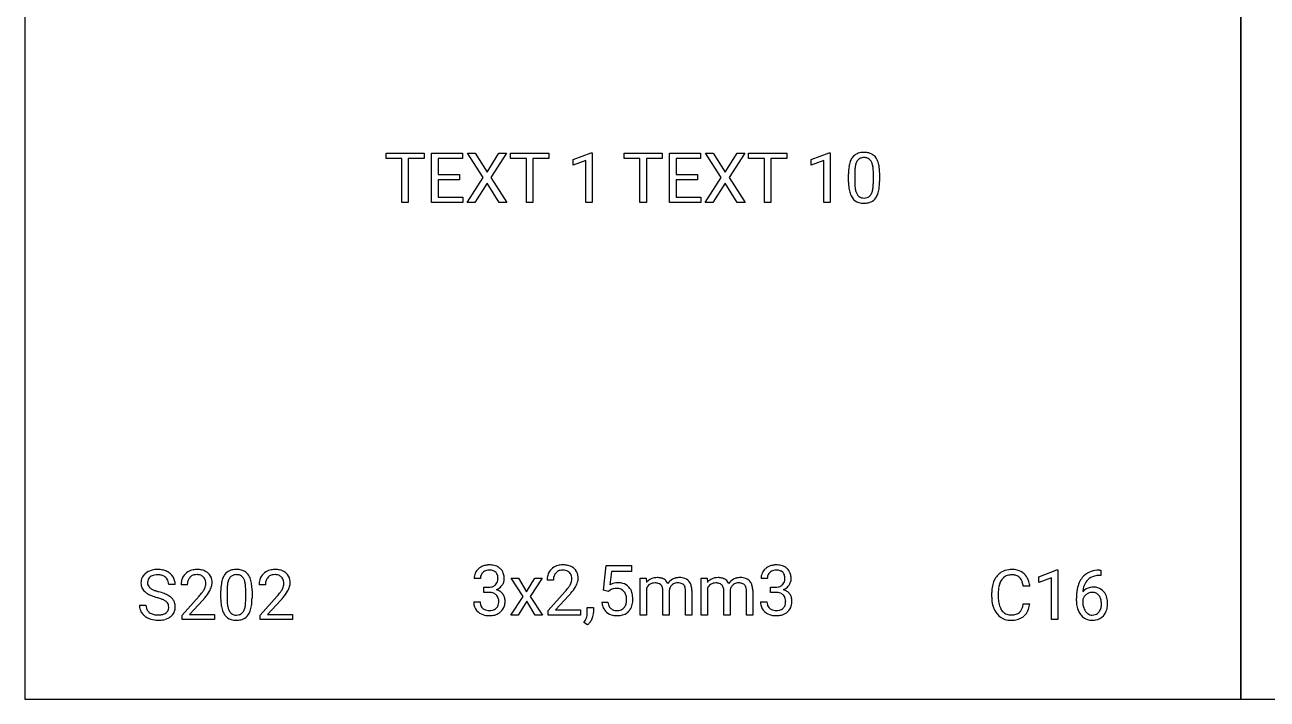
# Model space of a CAD drawing. Header units: metres. Extents: x 0 to 1062, y -1350 to 150.
# Drawn here: x 0 to 178.8, y -1350 to -1253 of the extents above; entities that cross this region are included whole.
import ezdxf

# ---------------------------------------------------------------- set-up
doc = ezdxf.new("R2010")
doc.units = ezdxf.units.M

msp = doc.modelspace()

# ---------------------------------------------------------------- linework, layer by layer
for p, q in [((0, -1200), (0, -1350)), ((175, -1350), (175, -1200)), ((175, -1200), (175, -1350)), ((51.98, -1272.22), (51.98, -1271.45)), ((51.98, -1271.45), (57.48, -1271.45)), ((54.26, -1272.22), (51.98, -1272.22)), ((54.26, -1278.55), (54.26, -1272.22)), ((57.48, -1272.22), (55.19, -1272.22)), ((55.19, -1272.22), (55.19, -1278.55)), ((57.48, -1271.45), (57.48, -1272.22)), ((58.53, -1278.55), (58.53, -1271.45)), ((58.53, -1271.45), (63, -1271.45)), ((63, -1272.22), (59.47, -1272.22)), ((59.47, -1272.22), (59.47, -1274.5)), ((63, -1271.45), (63, -1272.22)), ((65.97, -1274.97), (63.72, -1271.45)), ((63.72, -1271.45), (64.82, -1271.45)), ((64.82, -1271.45), (66.53, -1274.17)), ((66.53, -1274.17), (68.24, -1271.45)), ((69.34, -1271.45), (67.09, -1274.97)), ((68.24, -1271.45), (69.34, -1271.45)), ((69.9, -1272.22), (69.9, -1271.45)), ((69.9, -1271.45), (75.4, -1271.45)), ((72.18, -1272.22), (69.9, -1272.22)), ((72.18, -1278.55), (72.18, -1272.22)), ((75.4, -1272.22), (73.11, -1272.22)), ((73.11, -1272.22), (73.11, -1278.55)), ((75.4, -1271.45), (75.4, -1272.22)), ((78.93, -1272.38), (81.52, -1271.41)), ((78.93, -1273.2), (78.93, -1272.38)), ((80.75, -1272.53), (78.93, -1273.2)), ((80.75, -1278.55), (80.75, -1272.53)), ((81.52, -1271.41), (81.66, -1271.41)), ((81.66, -1271.41), (81.66, -1278.55)), ((86.24, -1272.22), (86.24, -1271.45)), ((86.24, -1271.45), (91.73, -1271.45)), ((88.52, -1272.22), (86.24, -1272.22)), ((88.52, -1278.55), (88.52, -1272.22)), ((91.73, -1272.22), (89.45, -1272.22)), ((89.45, -1272.22), (89.45, -1278.55)), ((91.73, -1271.45), (91.73, -1272.22)), ((92.79, -1278.55), (92.79, -1271.45)), ((92.79, -1271.45), (97.26, -1271.45)), ((97.26, -1272.22), (93.73, -1272.22)), ((93.73, -1272.22), (93.73, -1274.5)), ((97.26, -1271.45), (97.26, -1272.22)), ((100.23, -1274.97), (97.98, -1271.45)), ((97.98, -1271.45), (99.08, -1271.45)), ((99.08, -1271.45), (100.79, -1274.17)), ((100.79, -1274.17), (102.5, -1271.45)), ((103.6, -1271.45), (101.35, -1274.97)), ((102.5, -1271.45), (103.6, -1271.45)), ((104.16, -1272.22), (104.16, -1271.45)), ((104.16, -1271.45), (109.65, -1271.45)), ((106.44, -1272.22), (104.16, -1272.22)), ((106.44, -1278.55), (106.44, -1272.22)), ((109.65, -1272.22), (107.37, -1272.22)), ((107.37, -1272.22), (107.37, -1278.55)), ((109.65, -1271.45), (109.65, -1272.22)), ((113.19, -1272.38), (115.78, -1271.41)), ((113.19, -1273.2), (113.19, -1272.38)), ((115.01, -1272.53), (113.19, -1273.2)), ((115.01, -1278.55), (115.01, -1272.53)), ((115.78, -1271.41), (115.92, -1271.41)), ((115.92, -1271.41), (115.92, -1278.55)), ((59.47, -1274.5), (62.55, -1274.5)), ((62.55, -1274.5), (62.55, -1275.27)), ((93.73, -1274.5), (96.81, -1274.5)), ((96.81, -1274.5), (96.81, -1275.27)), ((118.54, -1275.64), (118.54, -1274.44)), ((119.44, -1274.22), (119.44, -1275.66)), ((122.12, -1275.77), (122.12, -1274.29)), ((123.02, -1274.35), (123.02, -1275.52)), ((62.55, -1275.27), (59.47, -1275.27)), ((59.47, -1275.27), (59.47, -1277.79)), ((63.67, -1278.55), (65.97, -1274.97)), ((66.53, -1275.78), (64.78, -1278.55)), ((68.28, -1278.55), (66.53, -1275.78)), ((67.09, -1274.97), (69.39, -1278.55)), ((96.81, -1275.27), (93.73, -1275.27)), ((93.73, -1275.27), (93.73, -1277.79)), ((97.92, -1278.55), (100.23, -1274.97)), ((100.79, -1275.78), (99.03, -1278.55)), ((102.54, -1278.55), (100.79, -1275.78)), ((101.35, -1274.97), (103.65, -1278.55)), ((59.47, -1277.79), (63.05, -1277.79)), ((63.05, -1277.79), (63.05, -1278.55)), ((93.73, -1277.79), (97.3, -1277.79)), ((97.3, -1277.79), (97.3, -1278.55)), ((55.19, -1278.55), (54.26, -1278.55)), ((63.05, -1278.55), (58.53, -1278.55)), ((64.78, -1278.55), (63.67, -1278.55)), ((69.39, -1278.55), (68.28, -1278.55)), ((73.11, -1278.55), (72.18, -1278.55)), ((81.66, -1278.55), (80.75, -1278.55)), ((89.45, -1278.55), (88.52, -1278.55)), ((97.3, -1278.55), (92.79, -1278.55)), ((99.03, -1278.55), (97.92, -1278.55)), ((103.65, -1278.55), (102.54, -1278.55)), ((107.37, -1278.55), (106.44, -1278.55)), ((115.92, -1278.55), (115.01, -1278.55)), ((83.3, -1334.33), (83.66, -1330.79)), ((83.66, -1330.79), (87.3, -1330.79)), ((84.42, -1331.62), (84.21, -1333.56)), ((87.3, -1331.62), (84.42, -1331.62)), ((87.3, -1330.79), (87.3, -1331.62)), ((145.92, -1332.38), (148.51, -1331.41)), ((148.51, -1331.41), (148.65, -1331.41)), ((148.65, -1331.41), (148.65, -1338.55)), ((154.68, -1331.44), (154.84, -1331.44)), ((154.84, -1331.44), (154.84, -1332.21)), ((21.64, -1333.5), (20.7, -1333.5)), ((23.39, -1333.54), (22.49, -1333.54)), ((34.62, -1333.54), (33.72, -1333.54)), ((65.57, -1332.65), (64.66, -1332.65)), ((71.74, -1335.22), (70.01, -1332.61)), ((70.01, -1332.61), (71.05, -1332.61)), ((71.05, -1332.61), (72.21, -1334.54)), ((72.21, -1334.54), (73.38, -1332.61)), ((74.44, -1332.61), (72.71, -1335.22)), ((73.38, -1332.61), (74.44, -1332.61)), ((76.07, -1332.88), (75.17, -1332.88)), ((88.58, -1337.9), (88.58, -1332.61)), ((88.58, -1332.61), (89.44, -1332.61)), ((89.44, -1332.61), (89.46, -1333.2)), ((97.35, -1337.9), (97.35, -1332.61)), ((97.35, -1332.61), (98.2, -1332.61)), ((98.2, -1332.61), (98.23, -1333.2)), ((106.86, -1332.65), (105.96, -1332.65)), ((144.63, -1333.73), (143.69, -1333.73)), ((145.92, -1333.2), (145.92, -1332.38)), ((147.74, -1332.53), (145.92, -1333.2)), ((147.74, -1338.55), (147.74, -1332.53)), ((154.84, -1332.21), (154.67, -1332.21)), ((22.62, -1337.91), (25.08, -1335.17)), ((28.21, -1335.64), (28.21, -1334.44)), ((29.11, -1334.22), (29.11, -1335.66)), ((31.79, -1335.77), (31.79, -1334.29)), ((32.7, -1334.35), (32.7, -1335.52)), ((33.85, -1337.91), (36.31, -1335.17)), ((66.04, -1333.9), (66.72, -1333.9)), ((66.04, -1334.64), (66.04, -1333.9)), ((66.72, -1334.64), (66.04, -1334.64)), ((69.96, -1337.9), (71.74, -1335.22)), ((72.71, -1335.22), (74.49, -1337.9)), ((75.3, -1337.25), (77.76, -1334.51)), ((78.3, -1335.09), (76.39, -1337.16)), ((84.02, -1334.52), (83.3, -1334.33)), ((84.26, -1334.32), (84.02, -1334.52)), ((89.49, -1334.04), (89.49, -1337.9)), ((91.83, -1337.9), (91.83, -1334.43)), ((92.74, -1334.39), (92.74, -1337.9)), ((95.09, -1337.9), (95.09, -1334.41)), ((95.99, -1334.36), (95.99, -1337.9)), ((98.25, -1334.04), (98.25, -1337.9)), ((100.6, -1337.9), (100.6, -1334.43)), ((101.5, -1334.39), (101.5, -1337.9)), ((103.85, -1337.9), (103.85, -1334.41)), ((104.76, -1334.36), (104.76, -1337.9)), ((107.34, -1333.9), (108.02, -1333.9)), ((107.34, -1334.64), (107.34, -1333.9)), ((108.02, -1334.64), (107.34, -1334.64)), ((139.16, -1335.33), (139.16, -1334.65)), ((140.1, -1334.67), (140.1, -1335.36)), ((151.35, -1335.85), (151.35, -1335.5)), ((16.49, -1336.49), (17.43, -1336.49)), ((25.62, -1335.75), (23.71, -1337.82)), ((36.85, -1335.75), (34.94, -1337.82)), ((64.6, -1336.02), (65.51, -1336.02)), ((72.23, -1335.92), (71.01, -1337.9)), ((73.45, -1337.9), (72.23, -1335.92)), ((75.3, -1337.9), (75.3, -1337.25)), ((76.39, -1337.16), (79.96, -1337.16)), ((79.96, -1337.16), (79.96, -1337.9)), ((80.95, -1337.64), (80.95, -1336.83)), ((80.95, -1336.83), (81.83, -1336.83)), ((81.83, -1336.83), (81.83, -1337.53)), ((83.04, -1336.03), (83.9, -1336.03)), ((105.89, -1336.02), (106.8, -1336.02)), ((143.69, -1336.3), (144.63, -1336.3)), ((152.26, -1335.62), (152.26, -1335.95)), ((22.62, -1338.55), (22.62, -1337.91)), ((27.28, -1338.55), (22.62, -1338.55)), ((23.71, -1337.82), (27.28, -1337.82)), ((27.28, -1337.82), (27.28, -1338.55)), ((33.85, -1338.55), (33.85, -1337.91)), ((38.51, -1338.55), (33.85, -1338.55)), ((34.94, -1337.82), (38.51, -1337.82)), ((38.51, -1337.82), (38.51, -1338.55)), ((71.01, -1337.9), (69.96, -1337.9)), ((74.49, -1337.9), (73.45, -1337.9)), ((79.96, -1337.9), (75.3, -1337.9)), ((80.98, -1339.31), (80.47, -1338.96)), ((89.49, -1337.9), (88.58, -1337.9)), ((92.74, -1337.9), (91.83, -1337.9)), ((95.99, -1337.9), (95.09, -1337.9)), ((98.25, -1337.9), (97.35, -1337.9)), ((101.5, -1337.9), (100.6, -1337.9)), ((104.76, -1337.9), (103.85, -1337.9)), ((148.65, -1338.55), (147.74, -1338.55)), ((0, -1350), (175, -1350)), ((175, -1350), (575, -1350))]:
    msp.add_line(p, q)
for centre, radius, start, end in [((122.39, -1273.95), 3.82, 160.3049, 171.3303), ((121.01, -1273.45), 2.35, 145.1146, 160.3691), ((120.46, -1273.08), 1.69, 113.9045, 144.8711), ((121.36, -1273.55), 1.85, 149.6234, 165.4259), ((120.66, -1273.59), 2.24, 94.2783, 113.4357), ((120.68, -1273.15), 1.06, 125.8471, 149.3151), ((120.67, -1273.17), 1.07, 101.6851, 125.0627), ((120.77, -1273.61), 1.52, 89.6223, 101.9167), ((120.77, -1274.53), 3.19, 89.919, 94.9543), ((120.79, -1274.3), 2.96, 79.8808, 90.3219), ((120.78, -1273.77), 1.68, 84.3403, 90.0926), ((120.84, -1273.3), 1.21, 63.4356, 85.0199), ((120.98, -1273.34), 1.98, 59.7342, 80.2344), ((120.9, -1273.15), 1.05, 30.7009, 62.4934), ((120.34, -1273.48), 1.7, 16.4173, 30.7965), ((121.12, -1273.07), 1.67, 36.1874, 59.1551), ((118.96, -1273.9), 3.14, 7.0754, 16.6026), ((120.54, -1273.46), 2.37, 17.6061, 35.6109), ((118.91, -1274.01), 4.09, 7.5233, 17.9382), ((125.27, -1274.39), 6.73, 171.3605, 180.4314), ((125.3, -1274.25), 5.86, 173.626, 179.7295), ((122.89, -1273.97), 3.43, 165.0175, 173.7342), ((116.18, -1274.25), 5.94, -0.3813, 7.0913), ((116.17, -1274.38), 6.86, 0.2523, 7.6309), ((125.15, -1275.59), 6.62, -179.5379, -172.0299), ((122.65, -1275.95), 4.09, -172.1182, -161.7654), ((125.29, -1275.7), 5.85, 179.6245, 187.282), ((122.65, -1276.04), 3.19, -172.7199, -163.1688), ((118.64, -1276.02), 3.46, -15.2599, -6.4575), ((116.09, -1275.71), 6.03, -6.5767, -0.5013), ((119.08, -1276.02), 3.91, -19.4648, -8.5613), ((116.12, -1275.57), 6.9, -8.5335, 0.4264), ((121.14, -1276.46), 2.49, -162.0305, -144.7377), ((120.5, -1276.89), 1.73, -144.2752, -106.3989), ((121.32, -1276.45), 1.8, -163.3154, -149.3269), ((120.77, -1276.77), 1.16, -149.3512, -127.0543), ((120.69, -1276.86), 1.04, -126.4303, -106.4901), ((120.77, -1276.56), 1.35, -106.2029, -89.4379), ((120.8, -1276.58), 1.33, -90.795, -70.9613), ((120.9, -1276.89), 1.02, -70.4139, -40.6172), ((120.76, -1276.76), 1.2, -40.7966, -31.9756), ((120.23, -1276.46), 1.81, -31.1132, -14.8036), ((121.09, -1276.92), 1.69, -65.6916, -34.7171), ((120.51, -1276.52), 2.39, -34.534, -19.3947), ((120.75, -1276.05), 2.61, -106.4234, -89.2619), ((120.79, -1275.53), 3.12, -90.0819, -84.9622), ((120.9, -1276.44), 2.2, -85.6337, -66.2168), ((18.75, -1333.57), 2.16, 129.2258, 134.8483), ((18.83, -1333.68), 2.29, 107.0797, 129.0888), ((19.05, -1334.39), 3.04, 93.4374, 107.0831), ((19.13, -1335.27), 3.92, 89.9563, 93.7926), ((19.15, -1334.61), 3.26, 78.0399, 90.2891), ((19.27, -1334.01), 2.65, 63.8577, 77.9436), ((19.42, -1333.72), 2.32, 48.953, 64.0482), ((19.6, -1333.5), 2.04, 32.2818, 48.739), ((24.47, -1333.38), 1.97, 133.4629, 164.4994), ((24.54, -1333.44), 2.06, 109.3993, 133.7311), ((24.73, -1333.99), 2.64, 93.838, 109.2571), ((24.81, -1334.79), 3.44, 89.9476, 94.2489), ((24.83, -1334.36), 3.01, 77.3427, 90.4709), ((25.05, -1333.4), 2.03, 56.0713, 77.4694), ((25.17, -1333.21), 1.81, 47.9297, 55.6151), ((25.25, -1333.13), 1.69, 9.7854, 48.2551), ((30.13, -1333.08), 1.69, 113.9045, 144.8711), ((30.34, -1333.59), 2.24, 94.2783, 113.4357), ((30.44, -1334.53), 3.19, 89.919, 94.9543), ((30.47, -1334.3), 2.96, 79.8808, 90.3219), ((30.65, -1333.34), 1.98, 59.7342, 80.2344), ((30.79, -1333.07), 1.67, 36.1874, 59.1551), ((35.7, -1333.38), 1.97, 133.4629, 164.4994), ((35.77, -1333.44), 2.06, 109.3993, 133.7311), ((35.96, -1333.99), 2.64, 93.838, 109.2571), ((36.04, -1334.79), 3.44, 89.9476, 94.2489), ((36.06, -1334.36), 3.01, 77.3427, 90.4709), ((36.28, -1333.4), 2.03, 56.0713, 77.4694), ((36.4, -1333.21), 1.81, 47.9297, 55.6151), ((36.48, -1333.13), 1.69, 9.7854, 48.2551), ((66.56, -1332.63), 1.9, 156.7254, 180.6895), ((66.51, -1332.64), 1.86, 131.5241, 155.8625), ((66.67, -1332.78), 2.07, 109.4923, 132.2591), ((66.66, -1332.55), 1.08, 133.5328, 158.5491), ((66.71, -1332.61), 1.16, 103.4748, 133.5694), ((66.79, -1333.14), 2.44, 94.0186, 109.2749), ((66.84, -1333.09), 1.66, 89.5225, 103.6892), ((66.85, -1333.73), 3.04, 89.9538, 94.3439), ((66.88, -1333.7), 3.01, 77.1833, 90.4936), ((66.85, -1333.62), 2.19, 84.9801, 90.1027), ((66.95, -1332.82), 1.38, 64.9824, 85.9768), ((67.13, -1332.4), 0.93, 16.7478, 64.0965), ((67.11, -1332.71), 1.99, 55.4019, 77.3239), ((67.22, -1332.52), 1.77, 47.0236, 54.9155), ((67.28, -1332.46), 1.69, 20.8442, 47.0924), ((66.82, -1332.62), 2.17, 4.0223, 20.6137), ((77.15, -1332.72), 1.97, 133.4629, 164.4994), ((77.22, -1332.78), 2.06, 109.3993, 133.7311), ((77.33, -1332.67), 1.23, 135.9423, 161.1924), ((77.28, -1332.63), 1.16, 127.5802, 135.7627), ((77.41, -1333.33), 2.64, 93.838, 109.2571), ((77.33, -1332.7), 1.26, 103.7449, 127.1517), ((77.47, -1333.3), 1.87, 89.4583, 103.8184), ((77.49, -1334.13), 3.44, 89.9476, 94.2489), ((77.51, -1333.7), 3.01, 77.3427, 90.4709), ((77.49, -1333.08), 1.64, 85.2826, 90.0571), ((77.53, -1332.72), 1.28, 68.7646, 85.6884), ((77.6, -1332.53), 1.09, 43.1432, 68.4156), ((77.74, -1332.74), 2.03, 56.0713, 77.4694), ((77.53, -1332.61), 1.19, 14.3635, 43.5045), ((77.85, -1332.55), 1.81, 47.9297, 55.6151), ((77.93, -1332.47), 1.69, 9.7854, 48.2551), ((107.86, -1332.63), 1.9, 156.7254, 180.6895), ((107.8, -1332.64), 1.86, 131.5241, 155.8625), ((107.97, -1332.78), 2.07, 109.4923, 132.2591), ((107.95, -1332.55), 1.08, 133.5328, 158.5491), ((108.01, -1332.61), 1.16, 103.4748, 133.5694), ((108.08, -1333.14), 2.44, 94.0186, 109.2749), ((108.13, -1333.09), 1.66, 89.5225, 103.6892), ((108.14, -1333.73), 3.04, 89.9538, 94.3439), ((108.17, -1333.7), 3.01, 77.1833, 90.4936), ((108.15, -1333.62), 2.19, 84.9801, 90.1027), ((108.24, -1332.82), 1.38, 64.9824, 85.9768), ((108.42, -1332.4), 0.93, 16.7478, 64.0965), ((108.4, -1332.71), 1.99, 55.4019, 77.3239), ((108.52, -1332.52), 1.77, 47.0236, 54.9155), ((108.57, -1332.46), 1.69, 20.8442, 47.0924), ((108.11, -1332.62), 2.17, 4.0223, 20.6137), ((141.84, -1333.89), 2.51, 121.7667, 139.0646), ((141.92, -1334.03), 2.67, 96.6493, 121.5873), ((142.02, -1334.68), 3.33, 89.9018, 97.0512), ((142.05, -1334.64), 3.29, 76.6395, 90.4587), ((142.29, -1333.67), 2.29, 47.4839, 76.8845), ((142.26, -1333.69), 2.33, 24.154, 47.158), ((154.25, -1334.17), 2.65, 112.751, 141.1926), ((154.58, -1334.99), 3.54, 94.9147, 112.4719), ((154.74, -1336.33), 4.89, 90.7759, 95.4854), ((18.45, -1333.26), 1.74, 154.6149, 180.7042), ((18.39, -1333.3), 1.68, 179.3743, 203.3637), ((18.46, -1333.29), 1.76, 134.4983, 153.9113), ((18.96, -1333.27), 1.3, 168.9033, 180.2772), ((18.54, -1333.28), 0.878, 179.3637, 220.2148), ((18.64, -1333.2), 0.974, 127.4939, 169.2564), ((18.81, -1333.39), 1.23, 113.1895, 127.9561), ((18.96, -1333.76), 1.62, 100.8318, 113.111), ((19.11, -1334.58), 2.46, 89.5629, 100.7169), ((19.13, -1334.9), 2.78, 86.3129, 90.0517), ((19.2, -1334.14), 2.02, 72.8628, 86.7842), ((19.4, -1333.49), 1.33, 48.5279, 73.0391), ((19.5, -1333.37), 1.18, 15.3825, 48.2092), ((19.08, -1333.49), 1.62, -0.5529, 15.3362), ((19.64, -1333.49), 2, -0.3493, 32.613), ((24.99, -1333.52), 2.51, 164.6898, 180.4794), ((25.1, -1333.48), 1.71, 161.2165, 176.3918), ((25.69, -1333.54), 2.31, 175.9224, 180.0552), ((24.65, -1333.33), 1.23, 135.9423, 161.1924), ((24.6, -1333.29), 1.16, 127.5802, 135.7627), ((24.64, -1333.36), 1.26, 103.7449, 127.1517), ((24.79, -1333.95), 1.87, 89.4583, 103.8184), ((24.81, -1333.73), 1.64, 85.2826, 90.0571), ((24.85, -1333.38), 1.28, 68.7646, 85.6884), ((24.92, -1333.19), 1.09, 43.1432, 68.4156), ((24.85, -1333.27), 1.19, 14.3635, 43.5045), ((24.33, -1333.34), 1.72, -28.5611, -7.5167), ((24.51, -1333.35), 1.53, -0.4249, 14.3017), ((24.41, -1333.36), 1.63, -7.2295, 0.0186), ((23.77, -1332.86), 3.24, -29.9823, -16.869), ((24.98, -1333.23), 1.97, -16.7689, -0.5227), ((24.7, -1333.24), 2.25, -0.2347, 10.2587), ((34.94, -1334.39), 6.73, 171.3605, 180.4314), ((32.06, -1333.95), 3.82, 160.3049, 171.3303), ((30.68, -1333.45), 2.35, 145.1146, 160.3691), ((34.97, -1334.25), 5.86, 173.626, 179.7295), ((32.56, -1333.97), 3.43, 165.0175, 173.7342), ((31.04, -1333.55), 1.85, 149.6234, 165.4259), ((30.35, -1333.15), 1.06, 125.8471, 149.3151), ((30.34, -1333.17), 1.07, 101.6851, 125.0627), ((30.44, -1333.61), 1.52, 89.6223, 101.9167), ((30.45, -1333.77), 1.68, 84.3403, 90.0926), ((30.51, -1333.3), 1.21, 63.4356, 85.0199), ((30.57, -1333.15), 1.05, 30.7009, 62.4934), ((30.01, -1333.48), 1.7, 16.4173, 30.7965), ((28.63, -1333.9), 3.14, 7.0754, 16.6026), ((25.85, -1334.25), 5.94, -0.3813, 7.0913), ((30.21, -1333.46), 2.37, 17.6061, 35.6109), ((28.58, -1334.01), 4.09, 7.5233, 17.9382), ((25.84, -1334.38), 6.86, 0.2523, 7.6309), ((36.22, -1333.52), 2.51, 164.6898, 180.4794), ((36.33, -1333.48), 1.71, 161.2165, 176.3918), ((36.93, -1333.54), 2.31, 175.9224, 180.0552), ((35.88, -1333.33), 1.23, 135.9423, 161.1924), ((35.83, -1333.29), 1.16, 127.5802, 135.7627), ((35.88, -1333.36), 1.26, 103.7449, 127.1517), ((36.02, -1333.95), 1.87, 89.4583, 103.8184), ((36.04, -1333.73), 1.64, 85.2826, 90.0571), ((36.08, -1333.38), 1.28, 68.7646, 85.6884), ((36.15, -1333.19), 1.09, 43.1432, 68.4156), ((36.08, -1333.27), 1.19, 14.3635, 43.5045), ((35.56, -1333.34), 1.72, -28.5611, -7.5167), ((35.75, -1333.35), 1.53, -0.4249, 14.3017), ((35.64, -1333.36), 1.63, -7.2295, 0.0186), ((35, -1332.86), 3.24, -29.9823, -16.869), ((36.22, -1333.23), 1.97, -16.7689, -0.5227), ((35.93, -1333.24), 2.25, -0.2347, 10.2587), ((66.84, -1332.61), 1.27, 158.8914, 175.6954), ((67.19, -1332.65), 1.62, 175.3005, 180.056), ((66.87, -1332.55), 1.34, -77.1573, -56.3541), ((66.96, -1332.7), 1.16, -55.8505, -48.2326), ((67.02, -1332.77), 1.06, -48.425, -9.5404), ((66.36, -1332.65), 1.74, -1.0476, 17.2451), ((66.63, -1332.69), 1.46, -10.1534, 0.2425), ((67.24, -1332.59), 1.77, -60.0327, -34.5866), ((67.26, -1332.59), 1.76, -35.1102, -18.9028), ((67.57, -1332.7), 1.43, -18.6386, -0.0375), ((66.1, -1332.7), 2.9, -0.0603, 4.499), ((77.67, -1332.86), 2.51, 164.6898, 180.4794), ((78.38, -1332.88), 2.31, 175.9224, 180.0552), ((77.78, -1332.82), 1.71, 161.2165, 176.3918), ((74.94, -1331.46), 4.13, -37.1463, -31.3391), ((76.42, -1332.38), 2.37, -30.9941, -28.2007), ((77.01, -1332.68), 1.72, -28.5611, -7.5167), ((73.88, -1330.71), 6.21, -40.6727, -30.0526), ((77.2, -1332.69), 1.53, -0.4249, 14.3017), ((77.09, -1332.7), 1.63, -7.2295, 0.0186), ((76.45, -1332.2), 3.24, -29.9823, -16.869), ((77.67, -1332.57), 1.97, -16.7689, -0.5227), ((77.38, -1332.58), 2.25, -0.2347, 10.2587), ((85.33, -1335.47), 2.21, 96.5934, 120.3494), ((85.39, -1335.91), 2.66, 89.9156, 96.8935), ((85.42, -1335.63), 2.38, 74.1679, 90.5368), ((85.56, -1335.1), 1.83, 41.3103, 73.9507), ((90.9, -1334.39), 1.87, 100.3147, 140.1566), ((90.81, -1334.6), 1.44, 145.15, 156.9011), ((90.55, -1334.42), 1.12, 103.2507, 145.2633), ((90.69, -1334.95), 1.67, 89.4977, 103.6889), ((91.02, -1334.98), 2.46, 89.7492, 100.6868), ((90.73, -1334.85), 1.57, 73.6234, 90.9303), ((91.05, -1334.81), 2.29, 77.6386, 90.4719), ((90.91, -1334.22), 0.909, 48.5718, 73.4638), ((90.91, -1334.19), 0.891, 16.9411, 47.2709), ((91.24, -1334.01), 1.47, 52.0491, 78.0346), ((91.24, -1333.95), 1.43, 24.4324, 50.9273), ((94.18, -1334.51), 2, 118.576, 145.1954), ((93.88, -1334.42), 1.12, 132.0197, 154.5908), ((93.88, -1334.41), 1.12, 104.1018, 132.2478), ((94.09, -1334.31), 1.78, 102.9387, 118.8207), ((93.95, -1334.7), 1.42, 89.609, 104.0282), ((94.21, -1334.86), 2.35, 89.6091, 102.8285), ((93.98, -1335.3), 2.02, 80.5344, 90.4335), ((94.27, -1334.81), 2.3, 71.7698, 91.0655), ((94.12, -1334.47), 1.17, 66.4323, 80.6559), ((94.29, -1334.07), 0.736, 43.25, 66.571), ((94.22, -1334.12), 0.825, 25.3306, 42.396), ((93.93, -1334.25), 1.14, 11.4675, 25.2189), ((94.56, -1333.91), 1.34, 30.0284, 71.7493), ((94.17, -1334.12), 1.79, 12.5337, 29.6219), ((93.03, -1334.37), 2.96, 0.3768, 12.5853), ((99.66, -1334.39), 1.87, 100.3147, 140.1566), ((99.57, -1334.6), 1.44, 145.15, 156.9011), ((99.32, -1334.42), 1.12, 103.2507, 145.2633), ((99.45, -1334.95), 1.67, 89.4977, 103.6889), ((99.78, -1334.98), 2.46, 89.7492, 100.6868), ((99.49, -1334.85), 1.57, 73.6234, 90.9303), ((99.81, -1334.81), 2.29, 77.6386, 90.4719), ((99.68, -1334.22), 0.909, 48.5718, 73.4638), ((99.67, -1334.19), 0.891, 16.9411, 47.2709), ((100, -1334.01), 1.47, 52.0491, 78.0346), ((100, -1333.95), 1.43, 24.4324, 50.9273), ((102.95, -1334.51), 2, 118.576, 145.1954), ((102.64, -1334.42), 1.12, 132.0197, 154.5908), ((102.65, -1334.41), 1.12, 104.1018, 132.2478), ((102.85, -1334.31), 1.78, 102.9387, 118.8207), ((102.71, -1334.7), 1.42, 89.609, 104.0282), ((102.97, -1334.86), 2.35, 89.6091, 102.8285), ((102.74, -1335.3), 2.02, 80.5344, 90.4335), ((103.03, -1334.81), 2.3, 71.7698, 91.0655), ((102.88, -1334.47), 1.17, 66.4323, 80.6559), ((103.06, -1334.07), 0.736, 43.25, 66.571), ((102.98, -1334.12), 0.825, 25.3306, 42.396), ((102.7, -1334.25), 1.14, 11.4675, 25.2189), ((103.33, -1333.91), 1.34, 30.0284, 71.7493), ((102.94, -1334.12), 1.79, 12.5337, 29.6219), ((101.8, -1334.37), 2.96, 0.3768, 12.5853), ((108.48, -1332.65), 1.62, 175.3005, 180.056), ((108.14, -1332.61), 1.27, 158.8914, 175.6954), ((108.16, -1332.55), 1.34, -77.1573, -56.3541), ((108.25, -1332.7), 1.16, -55.8505, -48.2326), ((108.32, -1332.77), 1.06, -48.425, -9.5404), ((107.65, -1332.65), 1.74, -1.0476, 17.2451), ((107.93, -1332.69), 1.46, -10.1534, 0.2425), ((108.54, -1332.59), 1.77, -60.0327, -34.5866), ((108.55, -1332.59), 1.76, -35.1102, -18.9028), ((108.86, -1332.7), 1.43, -18.6386, -0.0375), ((107.4, -1332.7), 2.9, -0.0603, 4.499), ((143.84, -1334.62), 4.68, 168.8306, 180.3136), ((142.74, -1334.41), 3.56, 155.0047, 168.7728), ((142.12, -1334.11), 2.87, 139.314, 155.1464), ((143.24, -1334.41), 3.12, 160.3481, 171.7377), ((142.32, -1334.08), 2.15, 142.8957, 160.4662), ((142.06, -1333.89), 1.83, 134.5514, 142.5571), ((141.9, -1333.72), 1.59, 108.188, 134.6933), ((142, -1334.08), 1.96, 89.3931, 107.7585), ((142.02, -1334.71), 2.59, 86.1178, 90.0533), ((142.09, -1334.02), 1.9, 72.0488, 86.5864), ((142.27, -1333.47), 1.32, 47.285, 72.1221), ((142.26, -1333.46), 1.32, 30.7096, 46.5795), ((141.74, -1333.76), 1.92, 18.3444, 30.674), ((140.53, -1334.16), 3.19, 7.7032, 18.2643), ((141.66, -1333.95), 2.97, 9.4399, 24.0598), ((140.84, -1334.11), 3.82, 5.6881, 9.8085), ((155.82, -1334.97), 4.43, 156.9481, 169.4055), ((154.68, -1334.49), 3.19, 141.3846, 156.8839), ((155.28, -1334.71), 3.01, 157.4577, 171.4845), ((154.53, -1334.4), 2.19, 134.3411, 157.4851), ((154.47, -1334.37), 2.13, 104.3078, 133.8639), ((154.7, -1335.24), 3.04, 90.5989, 104.534), ((18.39, -1333.28), 1.69, -155.7992, -131.9621), ((18.97, -1332.65), 2.54, -132.1206, -120.6714), ((19.83, -1331.21), 4.21, -120.7747, -112.6121), ((18.76, -1333.11), 1.16, -140.1148, -128.9012), ((19.2, -1332.52), 1.89, -128.2105, -115.7328), ((20.97, -1328.47), 7.18, -112.5996, -105.7365), ((20.11, -1330.71), 3.91, -116.1895, -109.7889), ((21.14, -1327.89), 6.92, -109.8885, -105.513), ((16.6, -1343.83), 8.78, 70.3076, 74.0312), ((17.13, -1342.39), 8.13, 68.7232, 74.593), ((18, -1339.94), 4.65, 64.7273, 70.4191), ((18.6, -1338.64), 4.1, 59.6526, 68.9169), ((19.39, -1337.28), 2.52, 47.0674, 59.4501), ((19.89, -1336.74), 1.79, 31.4338, 47.013), ((18.23, -1329.07), 9.18, -41.6897, -37.1461), ((22.26, -1332.12), 4.13, -37.1463, -31.3391), ((18.41, -1329.09), 9.81, -42.7398, -40.1353), ((23.74, -1333.04), 2.37, -30.9941, -28.2007), ((21.2, -1331.37), 6.21, -40.6727, -30.0526), ((25.79, -1335.57), 6.9, -8.5335, 0.4264), ((29.46, -1329.07), 9.18, -41.6897, -37.1461), ((33.49, -1332.12), 4.13, -37.1463, -31.3391), ((29.64, -1329.09), 9.81, -42.7398, -40.1353), ((34.97, -1333.04), 2.37, -30.9941, -28.2007), ((32.43, -1331.37), 6.21, -40.6727, -30.0526), ((66.71, -1331.88), 2.03, -89.5828, -76.9872), ((66.7, -1337.18), 2.54, 80.1228, 89.5476), ((66.85, -1336.34), 1.69, 67.7818, 80.1624), ((67.03, -1335.9), 1.21, 49.2602, 67.8329), ((67.12, -1335.78), 1.06, 14.7964, 48.8337), ((67.1, -1332.36), 2.04, -67.545, -59.8681), ((67.3, -1336.15), 1.98, 56.2745, 72.9348), ((66.63, -1335.92), 1.58, -0.6035, 14.9827), ((67.51, -1335.82), 1.59, 36.7001, 55.9859), ((67.54, -1335.79), 1.55, 16.751, 36.6134), ((67.15, -1335.89), 1.96, -0.5437, 16.4445), ((70.91, -1328.41), 9.18, -41.6897, -37.1461), ((71.09, -1328.43), 9.81, -42.7398, -40.1353), ((84.91, -1335.18), 1.08, 112.8903, 127.3219), ((85.04, -1335.49), 1.42, 100.7451, 112.8151), ((85.17, -1336.19), 2.12, 89.5776, 100.6312), ((85.19, -1335.73), 1.67, 79.6849, 90.2352), ((85.28, -1335.33), 1.26, 41.5762, 80.1308), ((85.18, -1335.43), 1.4, 34.5375, 41.9472), ((85.08, -1335.48), 1.51, 12.9794, 34.1925), ((84.48, -1335.62), 2.12, -0.4468, 13.0284), ((85.35, -1335.29), 2.12, 17.7378, 41.4122), ((84.58, -1335.54), 2.92, 3.47, 17.7593), ((83.63, -1335.63), 3.88, -0.0495, 3.888), ((90.2, -1334.4), 1.63, -1.0348, 16.955), ((94.37, -1334.56), 1.64, 169.6382, 174.0077), ((94.06, -1334.5), 1.32, 154.8037, 169.9564), ((93.22, -1334.39), 1.87, -0.5371, 11.3469), ((98.97, -1334.4), 1.63, -1.0348, 16.955), ((103.13, -1334.56), 1.64, 169.6382, 174.0077), ((102.82, -1334.5), 1.32, 154.8037, 169.9564), ((101.99, -1334.39), 1.87, -0.5371, 11.3469), ((108, -1331.88), 2.03, -89.5828, -76.9872), ((108, -1337.18), 2.54, 80.1228, 89.5476), ((108.14, -1336.34), 1.69, 67.7818, 80.1624), ((108.33, -1335.9), 1.21, 49.2602, 67.8329), ((108.42, -1335.78), 1.06, 14.7964, 48.8337), ((108.39, -1332.36), 2.04, -67.545, -59.8681), ((108.59, -1336.15), 1.98, 56.2745, 72.9348), ((107.92, -1335.92), 1.58, -0.6035, 14.9827), ((108.8, -1335.82), 1.59, 36.7001, 55.9859), ((108.84, -1335.79), 1.55, 16.751, 36.6134), ((108.44, -1335.89), 1.96, -0.5437, 16.4445), ((144.76, -1335.34), 5.6, 179.9536, 183.7306), ((144.85, -1334.65), 4.75, 171.6853, 180.2985), ((144.51, -1335.39), 4.41, 179.6182, 190.0797), ((158.4, -1335.45), 7.05, 169.506, 180.4647), ((153.57, -1336.09), 1.39, 142.17, 160.2783), ((153.65, -1335.73), 1.82, 99.617, 139.1542), ((156.22, -1334.88), 3.97, 171.0843, 174.968), ((153.7, -1336.2), 1.56, 125.0918, 141.8705), ((153.72, -1336.22), 1.59, 117.13, 125.5663), ((153.65, -1336.06), 1.42, 89.7387, 117.1618), ((153.79, -1336.41), 2.52, 89.7488, 100.2562), ((153.65, -1336.04), 1.39, 82.7845, 90.1035), ((153.82, -1336.04), 2.15, 73.182, 90.5378), ((153.7, -1335.76), 1.11, 57.5923, 83.1979), ((153.64, -1335.83), 1.2, 37.5896, 56.9825), ((153.92, -1335.68), 1.77, 39.617, 72.7027), ((153.44, -1336), 1.47, 31.0627, 38.0776), ((153.24, -1336.1), 1.69, 11.4098, 30.6339), ((153.59, -1335.97), 2.22, 17.8581, 40.1639), ((153, -1336.16), 2.83, 3.619, 17.7908), ((18.57, -1336.5), 2.08, 179.9042, 188.2506), ((18.34, -1336.53), 1.85, -171.8023, -144.5837), ((18.85, -1336.51), 1.42, 179.4162, 197.6842), ((18.6, -1336.58), 1.16, -161.8862, -135.7528), ((18.73, -1336.46), 1.34, -135.9078, -128.0254), ((19.16, -1337.54), 1.98, 53.2108, 65.2985), ((19.73, -1336.79), 0.984, -53.321, -26.0203), ((19.8, -1336.67), 0.906, 17.3592, 52.6281), ((19.7, -1336.79), 1.01, -25.25, -5.2211), ((19.53, -1336.74), 1.18, -0.6321, 16.9793), ((19.43, -1336.76), 1.28, -5.6341, 0.0704), ((20.04, -1336.82), 1.6, -45.1485, -19.0584), ((20.03, -1336.64), 1.61, 14.177, 30.9944), ((19.82, -1336.77), 1.83, -18.5069, 0.5515), ((19.62, -1336.73), 2.03, -0.403, 14.0069), ((34.83, -1335.59), 6.62, -179.5379, -172.0299), ((32.32, -1335.95), 4.09, -172.1182, -161.7654), ((30.81, -1336.46), 2.49, -162.0305, -144.7377), ((34.96, -1335.7), 5.85, 179.6245, 187.282), ((32.33, -1336.04), 3.19, -172.7199, -163.1688), ((31, -1336.45), 1.8, -163.3154, -149.3269), ((30.44, -1336.77), 1.16, -149.3512, -127.0543), ((30.43, -1336.76), 1.2, -40.7966, -31.9756), ((29.91, -1336.46), 1.81, -31.1132, -14.8036), ((28.32, -1336.02), 3.46, -15.2599, -6.4575), ((25.76, -1335.71), 6.03, -6.5767, -0.5013), ((30.18, -1336.52), 2.39, -34.534, -19.3947), ((28.75, -1336.02), 3.91, -19.4648, -8.5613), ((66.8, -1336.03), 2.2, 179.7619, 190.8396), ((66.35, -1336.12), 1.74, -169.3312, -130.1365), ((66.91, -1336.03), 1.4, 179.4882, 195.5731), ((66.61, -1336.11), 1.09, -164.2311, -132.3002), ((66.68, -1336.03), 1.2, -132.487, -108.5724), ((66.81, -1335.66), 1.59, -108.5063, -93.6627), ((66.85, -1335.17), 2.08, -94.0728, -89.9494), ((66.87, -1335.32), 1.94, -90.5457, -77.1922), ((67.01, -1335.95), 1.29, -77.0037, -62.3965), ((67.12, -1336.17), 1.05, -62.2119, -45.4862), ((67.09, -1336.15), 1.08, -45.1232, -18.8574), ((66.64, -1335.99), 1.57, -18.8839, -3.539), ((66.04, -1335.93), 2.16, -4.0548, 0.0584), ((67.28, -1336.08), 1.8, -48.3599, -15.8296), ((66.74, -1335.94), 2.37, -15.6572, 0.5353), ((85.96, -1335.77), 2.93, -174.9109, -170.4845), ((85.34, -1335.88), 2.3, -170.8583, -155.2291), ((84.96, -1336.05), 1.88, -155.017, -131.1714), ((85.84, -1335.78), 1.96, -172.7156, -160.2165), ((85.2, -1336.01), 1.28, -160.4037, -139.6121), ((85.06, -1336.12), 1.1, -139.0852, -131.4217), ((85.1, -1336.07), 1.17, -131.2758, -108.1216), ((85.21, -1335.72), 1.54, -108.0685, -93.6128), ((85.26, -1335.26), 1.99, -93.9966, -89.9522), ((85.27, -1335.77), 1.48, -90.5796, -73.5789), ((85.36, -1336.1), 1.14, -73.275, -39.3994), ((85.55, -1336.08), 1.88, -69.439, -43.1582), ((85.14, -1335.92), 1.44, -39.3705, -16.1409), ((84.44, -1335.71), 2.16, -16.3392, -3.1048), ((83.66, -1335.64), 2.94, -3.5369, 0.0475), ((85.47, -1336.01), 1.98, -43.1841, -35.3691), ((85.29, -1335.9), 2.19, -34.9299, -12.9398), ((84.27, -1335.66), 3.24, -13.0447, 0.4896), ((108.09, -1336.03), 2.2, 179.7619, 190.8396), ((107.64, -1336.12), 1.74, -169.3312, -130.1365), ((108.21, -1336.03), 1.4, 179.4882, 195.5731), ((107.9, -1336.11), 1.09, -164.2311, -132.3002), ((107.98, -1336.03), 1.2, -132.487, -108.5724), ((108.1, -1335.66), 1.59, -108.5063, -93.6627), ((108.15, -1335.17), 2.08, -94.0728, -89.9494), ((108.17, -1335.32), 1.94, -90.5457, -77.1922), ((108.31, -1335.95), 1.29, -77.0037, -62.3965), ((108.41, -1336.17), 1.05, -62.2119, -45.4862), ((108.39, -1336.15), 1.08, -45.1232, -18.8574), ((107.93, -1335.99), 1.57, -18.8839, -3.539), ((107.33, -1335.93), 2.16, -4.0548, 0.0584), ((108.58, -1336.08), 1.8, -48.3599, -15.8296), ((108.03, -1335.94), 2.37, -15.6572, 0.5353), ((143.4, -1335.45), 4.24, -176.6658, -162.9979), ((142.25, -1335.81), 3.03, -163.0662, -140.2573), ((142.9, -1335.69), 2.77, -170.1907, -152.3426), ((142.36, -1335.95), 2.18, -151.7537, -144.7791), ((141.94, -1336.27), 1.64, -145.3023, -124.6662), ((142.32, -1336.6), 1.24, -49.001, -28.765), ((141.63, -1336.2), 2.04, -29.0168, -16.9362), ((140.31, -1335.79), 3.42, -17.0455, -8.4914), ((142.2, -1336.26), 2.39, -41.1069, -19.7868), ((141.3, -1335.94), 3.35, -19.8225, -6.2187), ((155.84, -1335.85), 4.49, 179.9573, 183.8075), ((154.87, -1335.94), 3.52, -176.5341, -162.9153), ((154.08, -1336.18), 2.69, -162.9011, -141.1646), ((155.41, -1335.97), 3.15, 179.6194, 190.7811), ((154.37, -1336.18), 2.09, -169.4135, -151.0511), ((154.06, -1336.34), 1.74, -150.5604, -143.6594), ((153.84, -1336.51), 1.47, -144.314, -126.2497), ((153.36, -1336.51), 1.56, -37.5261, -16.0346), ((152.78, -1336.34), 2.17, -16.1279, -3.2038), ((152.48, -1336.26), 2.46, -0.3953, 11.549), ((152.12, -1336.28), 2.82, -3.5619, 0.0421), ((153.52, -1336.48), 2.29, -34.3812, -12.9934), ((152.58, -1336.26), 3.26, -13.0513, 0.4559), ((152.23, -1336.23), 3.61, -0.0446, 3.9677), ((18.52, -1336.4), 2.07, -144.6855, -127.937), ((18.86, -1335.97), 2.62, -127.772, -113.4577), ((19.12, -1335.42), 3.23, -113.867, -107.7182), ((18.91, -1336.22), 1.64, -127.6986, -105.7832), ((19.16, -1335.24), 3.41, -107.5102, -89.6988), ((19.11, -1335.51), 2.37, -105.9356, -93.1072), ((19.18, -1334.74), 3.15, -93.4903, -89.9565), ((19.2, -1335.09), 2.79, -90.442, -79.9751), ((19.18, -1334.11), 4.54, -90.0428, -86.571), ((19.27, -1335.24), 3.41, -86.9519, -74.3305), ((19.38, -1336.12), 1.75, -79.888, -67.9565), ((19.57, -1336.6), 1.24, -67.9159, -52.8879), ((19.57, -1336.27), 2.33, -74.5051, -52.7919), ((19.79, -1336.59), 1.95, -52.4431, -44.8333), ((30.18, -1336.89), 1.73, -144.2752, -106.3989), ((30.43, -1336.05), 2.61, -106.4234, -89.2619), ((30.36, -1336.86), 1.04, -126.4303, -106.4901), ((30.45, -1336.56), 1.35, -106.2029, -89.4379), ((30.48, -1336.58), 1.33, -90.795, -70.9613), ((30.46, -1335.53), 3.12, -90.0819, -84.9622), ((30.57, -1336.44), 2.2, -85.6337, -66.2168), ((30.57, -1336.89), 1.02, -70.4139, -40.6172), ((30.76, -1336.92), 1.69, -65.6916, -34.7171), ((66.63, -1335.81), 2.16, -130.5569, -102.6389), ((66.83, -1334.96), 3.03, -102.8748, -89.5849), ((66.86, -1334.66), 3.33, -90.0477, -85.8398), ((66.93, -1335.38), 2.61, -86.2036, -71.3288), ((67.09, -1335.88), 2.08, -71.1977, -48.084), ((78.3, -1337.37), 2.69, -36.1356, -20.3888), ((78.82, -1337.58), 2.13, -20.1548, -1.7403), ((79.67, -1337.71), 2.07, -50.7115, -37.3395), ((79.24, -1337.38), 2.62, -37.2714, -25.8294), ((79.26, -1337.38), 2.59, -26.176, -20.2469), ((79.7, -1337.52), 2.13, -20.5761, -0.2519), ((85.06, -1335.94), 2.04, -131.0741, -102.986), ((85.24, -1335.19), 2.8, -103.1557, -89.5859), ((85.26, -1334.69), 3.3, -90.0602, -85.5664), ((85.35, -1335.52), 2.46, -86.0508, -69.6335), ((107.92, -1335.81), 2.16, -130.5569, -102.6389), ((108.13, -1334.96), 3.03, -102.8748, -89.5849), ((108.15, -1334.66), 3.33, -90.0477, -85.8398), ((108.22, -1335.38), 2.61, -86.2036, -71.3288), ((108.39, -1335.88), 2.08, -71.1977, -48.084), ((141.8, -1336.21), 2.43, -140.6775, -107.6143), ((141.86, -1336.34), 1.54, -123.9109, -96.8662), ((141.91, -1335.76), 2.89, -107.0629, -89.468), ((141.93, -1335.88), 2, -97.4046, -89.8797), ((141.96, -1335.23), 2.66, -90.4811, -78.8824), ((141.94, -1334.56), 4.1, -90.0478, -86.0809), ((142.03, -1335.52), 3.13, -86.4743, -72.217), ((142.14, -1336.16), 1.71, -78.7593, -65.7681), ((142.31, -1336.55), 1.28, -65.6704, -49.9303), ((142.27, -1336.28), 2.33, -72.2034, -49.0201), ((142.33, -1336.35), 2.24, -48.8445, -41.436), ((153.83, -1336.38), 2.37, -141.0886, -133.6632), ((153.55, -1336.68), 1.97, -133.9596, -108.6408), ((153.62, -1336.43), 2.22, -108.1271, -89.4913), ((153.62, -1336.8), 1.11, -125.8215, -89.337), ((153.65, -1336.56), 1.34, -90.5977, -72.3362), ((153.65, -1335.99), 2.66, -90.2368, -79.8996), ((153.71, -1336.79), 1.11, -71.7054, -37.016), ((153.79, -1336.69), 1.95, -80.4859, -42.0195), ((153.67, -1336.57), 2.12, -42.2341, -34.7426)]:
    msp.add_arc(centre, radius, start, end)

doc.saveas('drawing.dxf')
